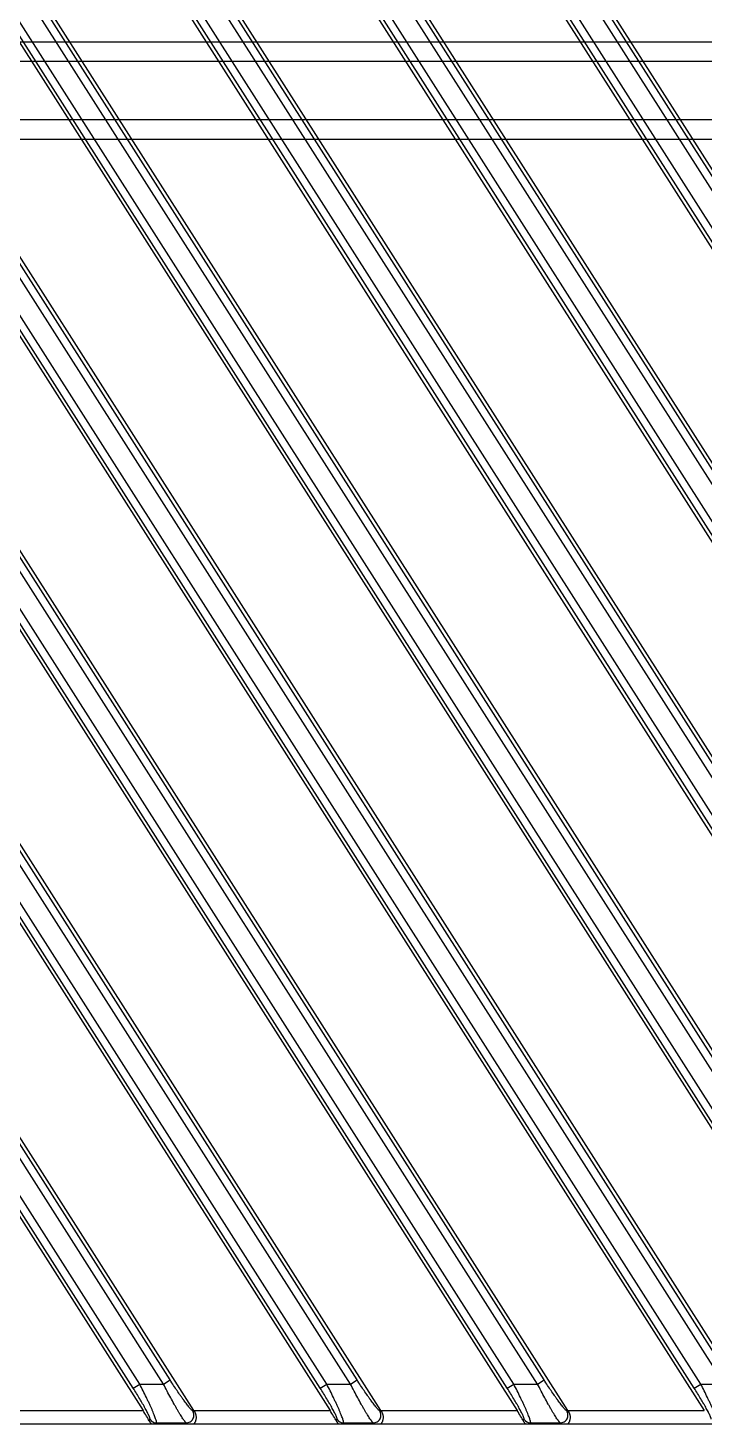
# Model space of a CAD drawing. Header units: millimetres. Extents: x 562 to 17351, y 2396 to 6995.
# Drawn here: x 12185.8 to 12220.6, y 4543.7 to 4615.4 of the extents above; entities that cross this region are included whole.
import ezdxf

# ---------------------------------------------------------------- set-up
doc = ezdxf.new("R2010")
doc.units = ezdxf.units.MM
doc.layers.add('02___PRT_ALL_AXES', color=7, linetype='Continuous')

# ---------------------------------------------------------------- blocks, each defined once
blk = doc.blocks.new('DTGCNV')
at = {"color": 7, "linetype": 'Continuous'}
for p, q in [((13316.618, 5010.197), (12716.618, 5010.197)), ((12717.918, 4859.984), (12834.153, 4677.532)), ((12836.681, 4677.658), (12720.438, 4860.122)), ((12719.514, 4858.568), (12833.874, 4679.058)), ((12835.095, 4679.058), (12720.735, 4858.568)), ((12835.431, 4679.272), (12721.071, 4858.782)), ((12719.178, 4858.354), (12833.538, 4678.844)), ((12827.077, 4677.658), (12717.353, 4849.89)), ((12825.491, 4679.058), (12718.67, 4846.734)), ((12825.827, 4679.272), (12719.006, 4846.948)), ((12717.318, 4845.85), (12824.549, 4677.532)), ((12718.334, 4844.604), (12823.934, 4678.844)), ((12718.67, 4844.818), (12824.27, 4679.058)), ((12817.473, 4677.658), (12717.353, 4834.815)), ((12815.887, 4679.058), (12718.67, 4831.658)), ((12816.223, 4679.272), (12719.006, 4831.873)), ((12717.318, 4830.774), (12814.945, 4677.532)), ((12718.334, 4829.528), (12814.33, 4678.844)), ((12718.67, 4829.742), (12814.666, 4679.058)), ((12810.583, 4673.397), (12717.353, 4819.739)), ((12809.028, 4674.749), (12718.67, 4816.583)), ((12809.364, 4674.963), (12719.006, 4816.797)), ((12717.318, 4815.699), (12807.974, 4673.397)), ((12807.471, 4674.535), (12718.334, 4814.453)), ((12807.807, 4674.749), (12718.67, 4814.667)), ((12800.979, 4673.397), (12721.701, 4797.839)), ((12799.424, 4674.749), (12722.979, 4794.743)), ((12799.76, 4674.963), (12723.315, 4794.957)), ((12721.453, 4794.134), (12798.37, 4673.397)), ((12797.867, 4674.535), (12722.643, 4792.613)), ((12798.203, 4674.749), (12722.979, 4792.827)), ((12791.375, 4673.397), (12721.701, 4782.764)), ((12789.82, 4674.749), (12722.979, 4779.668)), ((12790.156, 4674.963), (12723.315, 4779.882)), ((12721.453, 4779.059), (12788.766, 4673.397)), ((12788.263, 4674.535), (12722.643, 4777.538)), ((12788.599, 4674.749), (12722.979, 4777.752)), ((12781.771, 4673.397), (12721.701, 4767.688)), ((12721.029, 4764.649), (12779.162, 4673.397)), ((12780.216, 4674.749), (12722.979, 4764.592)), ((12780.552, 4674.963), (12723.315, 4764.806)), ((12778.659, 4674.535), (12722.643, 4762.462)), ((12778.995, 4674.749), (12722.979, 4762.676)), ((12770.612, 4674.749), (12757.411, 4695.47)), ((12770.948, 4674.963), (12757.747, 4695.684)), ((12772.167, 4673.397), (12758.09, 4695.493)), ((12769.055, 4674.535), (12757.292, 4692.999)), ((12769.391, 4674.749), (12757.628, 4693.214)), ((12757.355, 4692.552), (12769.558, 4673.397)), ((12770.612, 4674.749), (12770.948, 4674.963)), ((12780.216, 4674.749), (12780.552, 4674.963)), ((12789.82, 4674.749), (12790.156, 4674.963)), ((12769.055, 4674.535), (12769.391, 4674.749)), ((12769.391, 4674.749), (12770.612, 4674.749)), ((12778.659, 4674.535), (12778.995, 4674.749)), ((12778.995, 4674.749), (12780.216, 4674.749)), ((12788.263, 4674.535), (12788.599, 4674.749)), ((12788.599, 4674.749), (12789.82, 4674.749)), ((12797.867, 4674.535), (12798.203, 4674.749)), ((12798.203, 4674.749), (12799.424, 4674.749)), ((12762.563, 4673.397), (12769.558, 4673.397)), ((12769.875, 4672.86), (12769.919, 4672.941)), ((12770.223, 4672.697), (12770.255, 4672.756)), ((12770.255, 4672.756), (12771.779, 4672.756)), ((12771.886, 4672.697), (12771.779, 4672.756)), ((12772.223, 4673.309), (12772.115, 4673.369)), ((12772.167, 4673.397), (12779.162, 4673.397)), ((12779.479, 4672.86), (12779.523, 4672.941)), ((12779.827, 4672.697), (12779.859, 4672.756)), ((12779.859, 4672.756), (12781.383, 4672.756)), ((12781.49, 4672.697), (12781.383, 4672.756)), ((12781.827, 4673.309), (12781.719, 4673.369)), ((12781.771, 4673.397), (12788.766, 4673.397)), ((12789.083, 4672.86), (12789.127, 4672.941)), ((12789.431, 4672.697), (12789.463, 4672.756)), ((12789.463, 4672.756), (12790.987, 4672.756)), ((12791.094, 4672.697), (12790.987, 4672.756)), ((12791.431, 4673.309), (12791.323, 4673.369)), ((12791.375, 4673.397), (12798.37, 4673.397)), ((13316.618, 4672.697), (12717.118, 4672.697))]:
    blk.add_line(p, q, dxfattribs=at)
for centre in [(12770.257, 4673.158), (12779.861, 4673.158), (12789.465, 4673.158)]:
    blk.add_arc(centre, 0.402, 212.75676, 269.74324, dxfattribs=at)
for centre, start_param, end_param in [((12769.486, 4673.397), -2.493847, -1.618026), ((12772.239, 4673.397), 1.523567, 1.649478), ((12779.09, 4673.397), -2.493847, -1.618026), ((12781.843, 4673.397), 1.523567, 1.649478), ((12788.694, 4673.397), -2.493847, -1.618026), ((12791.447, 4673.397), 1.523567, 1.649478)]:
    blk.add_ellipse(centre, major_axis=(-0.449, 0.699), ratio=0.073624, start_param=start_param, end_param=end_param, dxfattribs=at)
for points, knots in [([(12772.115, 4673.369), (12772.11, 4673.372), (12772.099, 4673.379), (12772.082, 4673.392), (12772.063, 4673.41), (12772.042, 4673.431), (12772.018, 4673.455), (12771.982, 4673.495), (12771.933, 4673.553), (12771.87, 4673.631), (12771.801, 4673.72), (12771.727, 4673.818), (12771.648, 4673.925), (12771.567, 4674.039), (12771.452, 4674.202), (12771.305, 4674.417), (12771.126, 4674.686), (12771.007, 4674.87), (12770.948, 4674.963)], [0, 0, 0, 0, 0.008615, 0.019455, 0.032505, 0.047714, 0.065009, 0.084305, 0.128526, 0.179599, 0.236742, 0.299202, 0.366274, 0.437309, 0.511707, 0.668418, 0.832402, 1, 1, 1, 1]), ([(12781.719, 4673.369), (12781.714, 4673.372), (12781.703, 4673.379), (12781.686, 4673.392), (12781.667, 4673.41), (12781.646, 4673.431), (12781.622, 4673.455), (12781.587, 4673.495), (12781.537, 4673.553), (12781.474, 4673.631), (12781.405, 4673.72), (12781.331, 4673.818), (12781.253, 4673.925), (12781.171, 4674.039), (12781.056, 4674.202), (12780.909, 4674.417), (12780.73, 4674.686), (12780.611, 4674.87), (12780.552, 4674.963)], [0, 0, 0, 0, 0.008615, 0.019455, 0.032505, 0.047714, 0.065009, 0.084305, 0.128526, 0.179599, 0.236742, 0.299202, 0.366274, 0.437309, 0.511707, 0.668418, 0.832402, 1, 1, 1, 1]), ([(12791.323, 4673.369), (12791.318, 4673.372), (12791.307, 4673.379), (12791.291, 4673.392), (12791.271, 4673.41), (12791.25, 4673.431), (12791.226, 4673.455), (12791.191, 4673.495), (12791.142, 4673.553), (12791.078, 4673.631), (12791.009, 4673.72), (12790.935, 4673.818), (12790.857, 4673.925), (12790.775, 4674.039), (12790.66, 4674.202), (12790.513, 4674.417), (12790.334, 4674.686), (12790.215, 4674.87), (12790.156, 4674.963)], [0, 0, 0, 0, 0.008615, 0.019455, 0.032505, 0.047714, 0.065009, 0.084305, 0.128526, 0.179599, 0.236742, 0.299202, 0.366274, 0.437309, 0.511707, 0.668418, 0.832402, 1, 1, 1, 1]), ([(12769.919, 4672.941), (12769.92, 4672.943), (12769.922, 4672.949), (12769.922, 4672.956), (12769.921, 4672.966), (12769.919, 4672.981), (12769.913, 4673.002), (12769.906, 4673.026), (12769.895, 4673.055), (12769.882, 4673.086), (12769.861, 4673.135), (12769.829, 4673.204), (12769.784, 4673.295), (12769.732, 4673.395), (12769.673, 4673.504), (12769.608, 4673.62), (12769.514, 4673.785), (12769.386, 4674.001), (12769.225, 4674.266), (12769.112, 4674.445), (12769.055, 4674.535)], [0, 0, 0, 0, 0.005131, 0.008428, 0.012271, 0.021684, 0.033464, 0.047622, 0.064124, 0.082905, 0.10389, 0.152077, 0.207846, 0.270293, 0.338506, 0.411613, 0.488798, 0.652475, 0.824325, 1, 1, 1, 1]), ([(12770.255, 4672.756), (12770.256, 4672.758), (12770.257, 4672.761), (12770.258, 4672.77), (12770.258, 4672.784), (12770.255, 4672.805), (12770.25, 4672.83), (12770.243, 4672.859), (12770.229, 4672.907), (12770.205, 4672.978), (12770.17, 4673.073), (12770.127, 4673.183), (12770.076, 4673.307), (12770.018, 4673.441), (12769.953, 4673.585), (12769.884, 4673.738), (12769.81, 4673.897), (12769.704, 4674.119), (12769.565, 4674.404), (12769.45, 4674.633), (12769.391, 4674.749)], [0, 0, 0, 0, 0.002337, 0.005141, 0.012309, 0.021692, 0.033343, 0.047262, 0.063422, 0.102249, 0.149298, 0.203902, 0.265312, 0.332745, 0.405412, 0.48254, 0.563386, 0.647245, 0.821366, 1, 1, 1, 1]), ([(12771.779, 4672.756), (12771.774, 4672.76), (12771.763, 4672.768), (12771.747, 4672.784), (12771.729, 4672.805), (12771.708, 4672.83), (12771.686, 4672.86), (12771.651, 4672.908), (12771.603, 4672.977), (12771.541, 4673.073), (12771.473, 4673.182), (12771.399, 4673.303), (12771.321, 4673.436), (12771.239, 4673.578), (12771.124, 4673.784), (12770.974, 4674.056), (12770.793, 4674.397), (12770.672, 4674.63), (12770.612, 4674.749)], [0, 0, 0, 0, 0.007664, 0.017477, 0.029447, 0.043543, 0.059716, 0.077906, 0.120046, 0.169342, 0.22513, 0.286734, 0.353486, 0.424739, 0.49987, 0.659399, 0.827544, 1, 1, 1, 1]), ([(12779.523, 4672.941), (12779.525, 4672.943), (12779.526, 4672.949), (12779.526, 4672.956), (12779.525, 4672.966), (12779.523, 4672.981), (12779.517, 4673.002), (12779.51, 4673.026), (12779.499, 4673.055), (12779.487, 4673.086), (12779.465, 4673.135), (12779.433, 4673.204), (12779.388, 4673.295), (12779.336, 4673.395), (12779.277, 4673.504), (12779.212, 4673.62), (12779.118, 4673.785), (12778.99, 4674.001), (12778.829, 4674.266), (12778.716, 4674.445), (12778.659, 4674.535)], [0, 0, 0, 0, 0.005131, 0.008428, 0.012271, 0.021684, 0.033464, 0.047622, 0.064124, 0.082905, 0.10389, 0.152077, 0.207846, 0.270293, 0.338506, 0.411613, 0.488798, 0.652475, 0.824325, 1, 1, 1, 1]), ([(12779.859, 4672.756), (12779.86, 4672.758), (12779.861, 4672.761), (12779.862, 4672.77), (12779.862, 4672.784), (12779.859, 4672.805), (12779.854, 4672.83), (12779.847, 4672.859), (12779.833, 4672.907), (12779.81, 4672.978), (12779.774, 4673.073), (12779.731, 4673.183), (12779.68, 4673.307), (12779.622, 4673.441), (12779.558, 4673.585), (12779.488, 4673.738), (12779.414, 4673.897), (12779.308, 4674.119), (12779.169, 4674.404), (12779.054, 4674.633), (12778.995, 4674.749)], [0, 0, 0, 0, 0.002337, 0.005141, 0.012309, 0.021692, 0.033343, 0.047262, 0.063422, 0.102249, 0.149298, 0.203902, 0.265312, 0.332745, 0.405412, 0.48254, 0.563386, 0.647245, 0.821366, 1, 1, 1, 1]), ([(12781.383, 4672.756), (12781.378, 4672.76), (12781.368, 4672.768), (12781.351, 4672.784), (12781.333, 4672.805), (12781.312, 4672.83), (12781.29, 4672.86), (12781.255, 4672.908), (12781.207, 4672.977), (12781.145, 4673.073), (12781.077, 4673.182), (12781.004, 4673.303), (12780.925, 4673.436), (12780.843, 4673.578), (12780.728, 4673.784), (12780.578, 4674.056), (12780.397, 4674.397), (12780.276, 4674.63), (12780.216, 4674.749)], [0, 0, 0, 0, 0.007664, 0.017477, 0.029447, 0.043543, 0.059716, 0.077906, 0.120046, 0.169342, 0.22513, 0.286734, 0.353486, 0.424739, 0.49987, 0.659399, 0.827544, 1, 1, 1, 1]), ([(12789.127, 4672.941), (12789.129, 4672.943), (12789.13, 4672.949), (12789.13, 4672.956), (12789.13, 4672.966), (12789.127, 4672.981), (12789.122, 4673.002), (12789.114, 4673.026), (12789.103, 4673.055), (12789.091, 4673.086), (12789.07, 4673.135), (12789.037, 4673.204), (12788.992, 4673.295), (12788.94, 4673.395), (12788.881, 4673.504), (12788.817, 4673.62), (12788.722, 4673.785), (12788.595, 4674.001), (12788.433, 4674.266), (12788.321, 4674.445), (12788.263, 4674.535)], [0, 0, 0, 0, 0.005131, 0.008428, 0.012271, 0.021684, 0.033464, 0.047622, 0.064124, 0.082905, 0.10389, 0.152077, 0.207846, 0.270293, 0.338506, 0.411613, 0.488798, 0.652475, 0.824325, 1, 1, 1, 1]), ([(12789.463, 4672.756), (12789.464, 4672.758), (12789.465, 4672.761), (12789.466, 4672.77), (12789.466, 4672.784), (12789.463, 4672.805), (12789.458, 4672.83), (12789.451, 4672.859), (12789.437, 4672.907), (12789.414, 4672.978), (12789.378, 4673.073), (12789.335, 4673.183), (12789.284, 4673.307), (12789.226, 4673.441), (12789.162, 4673.585), (12789.092, 4673.738), (12789.018, 4673.897), (12788.912, 4674.119), (12788.773, 4674.404), (12788.658, 4674.633), (12788.599, 4674.749)], [0, 0, 0, 0, 0.002337, 0.005141, 0.012309, 0.021692, 0.033343, 0.047262, 0.063422, 0.102249, 0.149298, 0.203902, 0.265312, 0.332745, 0.405412, 0.48254, 0.563386, 0.647245, 0.821366, 1, 1, 1, 1]), ([(12790.987, 4672.756), (12790.982, 4672.76), (12790.972, 4672.768), (12790.956, 4672.784), (12790.937, 4672.805), (12790.917, 4672.83), (12790.894, 4672.86), (12790.859, 4672.908), (12790.811, 4672.977), (12790.749, 4673.073), (12790.681, 4673.182), (12790.608, 4673.303), (12790.53, 4673.436), (12790.448, 4673.578), (12790.332, 4673.784), (12790.182, 4674.056), (12790.001, 4674.397), (12789.88, 4674.63), (12789.82, 4674.749)], [0, 0, 0, 0, 0.007664, 0.017477, 0.029447, 0.043543, 0.059716, 0.077906, 0.120046, 0.169342, 0.22513, 0.286734, 0.353486, 0.424739, 0.49987, 0.659399, 0.827544, 1, 1, 1, 1]), ([(12798.731, 4672.941), (12798.733, 4672.943), (12798.734, 4672.949), (12798.734, 4672.956), (12798.734, 4672.966), (12798.731, 4672.981), (12798.726, 4673.002), (12798.718, 4673.026), (12798.707, 4673.055), (12798.695, 4673.086), (12798.674, 4673.135), (12798.642, 4673.204), (12798.597, 4673.295), (12798.544, 4673.395), (12798.485, 4673.504), (12798.421, 4673.62), (12798.326, 4673.785), (12798.199, 4674.001), (12798.037, 4674.266), (12797.925, 4674.445), (12797.867, 4674.535)], [0, 0, 0, 0, 0.005131, 0.008428, 0.012271, 0.021684, 0.033464, 0.047622, 0.064124, 0.082905, 0.10389, 0.152077, 0.207846, 0.270293, 0.338506, 0.411613, 0.488798, 0.652475, 0.824325, 1, 1, 1, 1]), ([(12799.067, 4672.756), (12799.068, 4672.758), (12799.069, 4672.761), (12799.07, 4672.77), (12799.07, 4672.784), (12799.067, 4672.805), (12799.062, 4672.83), (12799.055, 4672.859), (12799.041, 4672.907), (12799.018, 4672.978), (12798.982, 4673.073), (12798.939, 4673.183), (12798.888, 4673.307), (12798.83, 4673.441), (12798.766, 4673.585), (12798.696, 4673.738), (12798.622, 4673.897), (12798.516, 4674.119), (12798.377, 4674.404), (12798.262, 4674.633), (12798.203, 4674.749)], [0, 0, 0, 0, 0.002337, 0.005141, 0.012309, 0.021692, 0.033343, 0.047262, 0.063422, 0.102249, 0.149298, 0.203902, 0.265312, 0.332745, 0.405412, 0.48254, 0.563386, 0.647245, 0.821366, 1, 1, 1, 1]), ([(12769.875, 4672.86), (12769.881, 4672.847), (12769.894, 4672.824), (12769.915, 4672.792), (12769.933, 4672.769), (12769.947, 4672.752), (12769.956, 4672.741), (12769.965, 4672.731), (12769.972, 4672.723), (12769.978, 4672.715), (12769.982, 4672.71), (12769.984, 4672.706), (12769.985, 4672.703), (12769.985, 4672.701), (12769.983, 4672.699), (12769.981, 4672.698), (12769.979, 4672.697), (12769.978, 4672.697), (12769.977, 4672.697)], [0, 0, 0, 0, 0.204317, 0.392896, 0.563403, 0.640806, 0.712092, 0.776327, 0.832529, 0.879525, 0.916233, 0.930591, 0.942394, 0.959733, 0.967501, 0.976309, 0.987004, 1, 1, 1, 1]), ([(12771.779, 4672.756), (12771.814, 4672.757), (12771.884, 4672.767), (12771.981, 4672.81), (12772.065, 4672.877), (12772.128, 4672.963), (12772.167, 4673.063), (12772.178, 4673.169), (12772.162, 4673.274), (12772.133, 4673.339), (12772.115, 4673.369)], [0, 0, 0, 0, 0.124309, 0.249137, 0.374435, 0.5, 0.625565, 0.750863, 0.875691, 1, 1, 1, 1]), ([(12772.212, 4672.697), (12772.209, 4672.697), (12772.205, 4672.698), (12772.201, 4672.699), (12772.198, 4672.7), (12772.195, 4672.702), (12772.193, 4672.705), (12772.192, 4672.708), (12772.193, 4672.712), (12772.194, 4672.717), (12772.197, 4672.724), (12772.201, 4672.734), (12772.207, 4672.744), (12772.214, 4672.756), (12772.222, 4672.77), (12772.23, 4672.784), (12772.241, 4672.806), (12772.255, 4672.835), (12772.271, 4672.875), (12772.284, 4672.919), (12772.294, 4672.968), (12772.299, 4673.021), (12772.299, 4673.077), (12772.292, 4673.136), (12772.278, 4673.195), (12772.255, 4673.254), (12772.235, 4673.291), (12772.223, 4673.309)], [0, 0, 0, 0, 0.012577, 0.017811, 0.022415, 0.026523, 0.03037, 0.038422, 0.043171, 0.048577, 0.061559, 0.077442, 0.095999, 0.116977, 0.140127, 0.16521, 0.192065, 0.250599, 0.315017, 0.384942, 0.460137, 0.540386, 0.625396, 0.714677, 0.807487, 0.902936, 1, 1, 1, 1]), ([(12779.479, 4672.86), (12779.485, 4672.847), (12779.498, 4672.824), (12779.519, 4672.792), (12779.537, 4672.769), (12779.551, 4672.752), (12779.56, 4672.741), (12779.569, 4672.731), (12779.576, 4672.723), (12779.582, 4672.715), (12779.586, 4672.71), (12779.588, 4672.706), (12779.589, 4672.703), (12779.589, 4672.701), (12779.587, 4672.699), (12779.586, 4672.698), (12779.583, 4672.697), (12779.582, 4672.697), (12779.581, 4672.697)], [0, 0, 0, 0, 0.204317, 0.392896, 0.563403, 0.640806, 0.712092, 0.776327, 0.832529, 0.879525, 0.916233, 0.930591, 0.942394, 0.959733, 0.967501, 0.976309, 0.987004, 1, 1, 1, 1]), ([(12781.383, 4672.756), (12781.418, 4672.757), (12781.488, 4672.767), (12781.585, 4672.81), (12781.669, 4672.877), (12781.732, 4672.963), (12781.771, 4673.063), (12781.782, 4673.169), (12781.766, 4673.274), (12781.737, 4673.339), (12781.719, 4673.369)], [0, 0, 0, 0, 0.124309, 0.249137, 0.374435, 0.5, 0.625565, 0.750863, 0.875691, 1, 1, 1, 1]), ([(12781.816, 4672.697), (12781.813, 4672.697), (12781.809, 4672.698), (12781.805, 4672.699), (12781.802, 4672.7), (12781.8, 4672.702), (12781.797, 4672.705), (12781.797, 4672.708), (12781.797, 4672.712), (12781.798, 4672.717), (12781.801, 4672.724), (12781.805, 4672.734), (12781.811, 4672.744), (12781.818, 4672.756), (12781.826, 4672.77), (12781.834, 4672.784), (12781.845, 4672.806), (12781.859, 4672.835), (12781.875, 4672.875), (12781.888, 4672.919), (12781.898, 4672.968), (12781.903, 4673.021), (12781.903, 4673.077), (12781.896, 4673.136), (12781.882, 4673.195), (12781.86, 4673.254), (12781.839, 4673.291), (12781.827, 4673.309)], [0, 0, 0, 0, 0.012577, 0.017811, 0.022415, 0.026524, 0.030371, 0.038422, 0.043171, 0.048577, 0.06156, 0.077442, 0.095999, 0.116978, 0.140127, 0.165209, 0.192065, 0.250601, 0.315018, 0.384942, 0.460136, 0.540384, 0.625394, 0.714676, 0.807485, 0.902935, 1, 1, 1, 1]), ([(12789.083, 4672.86), (12789.089, 4672.847), (12789.102, 4672.824), (12789.123, 4672.792), (12789.141, 4672.769), (12789.155, 4672.752), (12789.164, 4672.741), (12789.173, 4672.731), (12789.18, 4672.723), (12789.186, 4672.715), (12789.19, 4672.71), (12789.192, 4672.706), (12789.193, 4672.703), (12789.193, 4672.701), (12789.191, 4672.699), (12789.19, 4672.698), (12789.187, 4672.697), (12789.186, 4672.697), (12789.185, 4672.697)], [0, 0, 0, 0, 0.204317, 0.392896, 0.563403, 0.640806, 0.712092, 0.776327, 0.832529, 0.879525, 0.916233, 0.930591, 0.942394, 0.959733, 0.967501, 0.976309, 0.987004, 1, 1, 1, 1]), ([(12790.987, 4672.756), (12791.022, 4672.757), (12791.092, 4672.767), (12791.19, 4672.81), (12791.273, 4672.877), (12791.336, 4672.963), (12791.375, 4673.063), (12791.387, 4673.169), (12791.37, 4673.274), (12791.341, 4673.339), (12791.323, 4673.369)], [0, 0, 0, 0, 0.124309, 0.249137, 0.374435, 0.5, 0.625565, 0.750863, 0.875691, 1, 1, 1, 1]), ([(12791.42, 4672.697), (12791.417, 4672.697), (12791.413, 4672.698), (12791.409, 4672.699), (12791.406, 4672.7), (12791.404, 4672.702), (12791.401, 4672.705), (12791.401, 4672.708), (12791.401, 4672.712), (12791.402, 4672.717), (12791.405, 4672.724), (12791.409, 4672.734), (12791.415, 4672.744), (12791.422, 4672.756), (12791.43, 4672.77), (12791.438, 4672.784), (12791.449, 4672.806), (12791.463, 4672.835), (12791.479, 4672.875), (12791.492, 4672.919), (12791.502, 4672.968), (12791.507, 4673.021), (12791.507, 4673.077), (12791.501, 4673.136), (12791.486, 4673.195), (12791.464, 4673.254), (12791.443, 4673.291), (12791.431, 4673.309)], [0, 0, 0, 0, 0.012577, 0.017811, 0.022415, 0.026524, 0.030371, 0.038422, 0.043171, 0.048577, 0.06156, 0.077442, 0.095999, 0.116978, 0.140127, 0.165209, 0.192065, 0.250601, 0.315018, 0.384942, 0.460136, 0.540384, 0.625394, 0.714676, 0.807485, 0.902935, 1, 1, 1, 1])]:
    blk.add_open_spline(points, degree=3, knots=knots, dxfattribs=at)
blk = doc.blocks.new('*U61')
blk.add_blockref('DTGCNV', (-13016.618, -4845.197))
blk = doc.blocks.new('*U62')
at = {"color": 0, "linetype": 'ByBlock', "lineweight": -2, "transparency": 16777216}
for p in [(0, 675), (0, 337.5)]:
    blk.add_blockref('*U61', p, dxfattribs=at)
blk = doc.blocks.new('dfx')
at = {"color": 114, "linetype": 'Continuous', "lineweight": -3, "true_color": 0x139b48}
for p, q in [((13147.482, 8258.727), (13701.482, 8258.727)), ((13147.482, 8253.727), (13701.482, 8253.727))]:
    blk.add_line(p, q, dxfattribs=at)
at = {"layer": '02___PRT_ALL_AXES', "color": 114, "linetype": 'Continuous', "lineweight": -3, "true_color": 0x139b48}
for p, q in [((13151.451, 8257.727), (13697.512, 8257.727)), ((13151.451, 8254.727), (13697.512, 8254.727))]:
    blk.add_line(p, q, dxfattribs=at)
blk = doc.blocks.new('*U142')
blk.add_blockref('dfx', (-13416.982, -8530.477))
blk = doc.blocks.new('*U143')
at = {"color": 0, "linetype": 'ByBlock', "lineweight": -2, "transparency": 16777216}
blk.add_blockref('*U142', (0, 675), dxfattribs=at)

msp = doc.modelspace()

# ---------------------------------------------------------------- block references
for name, p in [('*U62', (12438.816, 4041.217)), ('*U143', (12431.316, 4211.467))]:
    msp.add_blockref(name, p)

doc.saveas('drawing.dxf')
